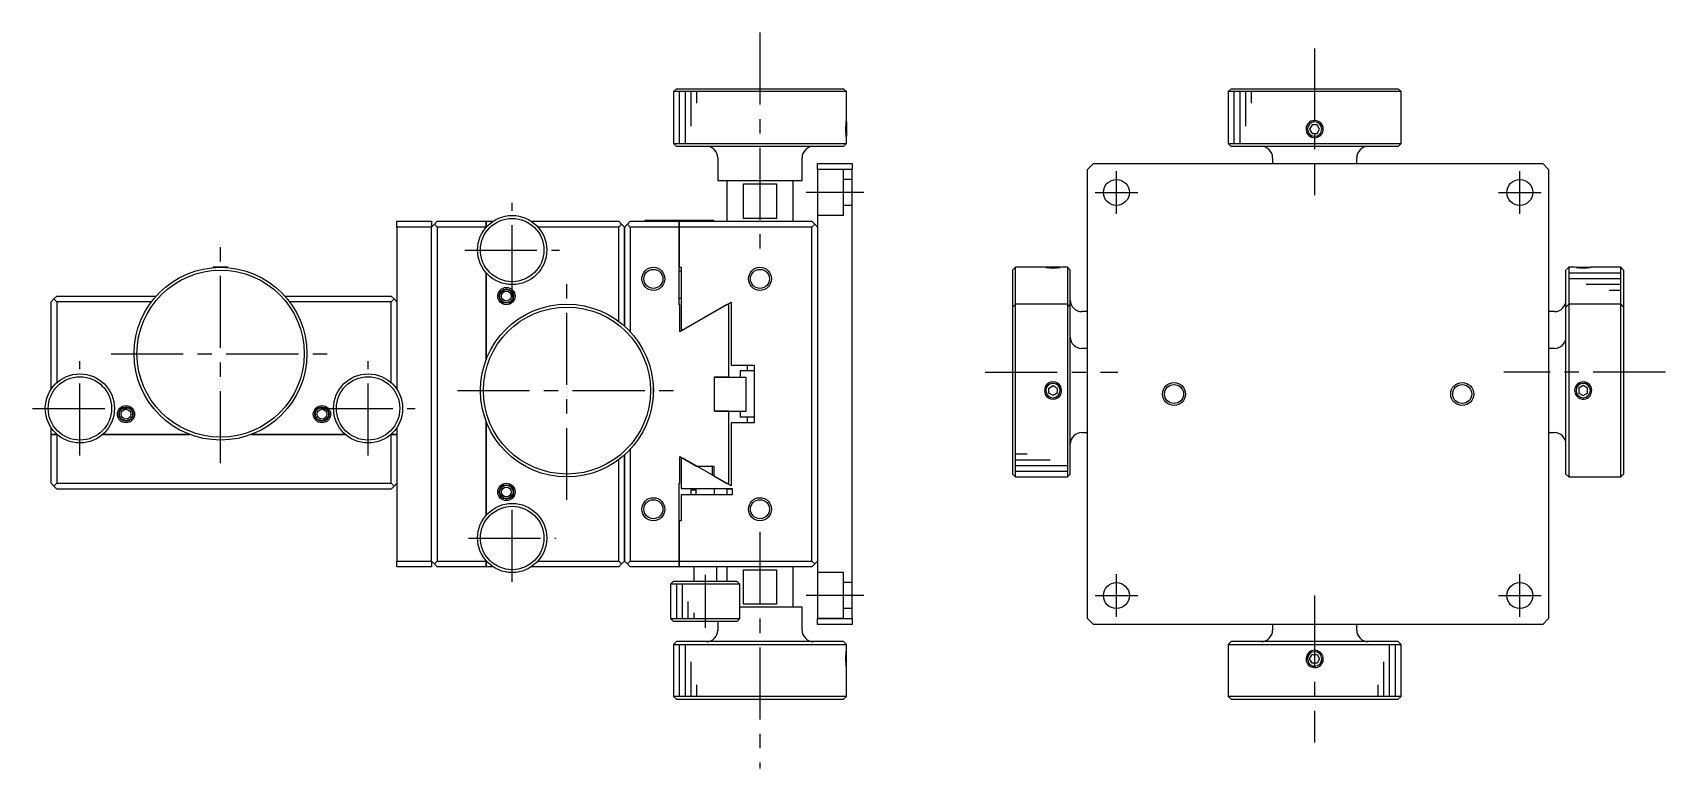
# Model space of a CAD drawing. Extents: x -223 to 406, y -20 to 447.
# Drawn here: x 122.5 to 405.8, y 165.9 to 293.7 of the extents above; entities that cross this region are included whole.
import ezdxf

# ---------------------------------------------------------------- set-up
doc = ezdxf.new("R2010")
doc.units = 0
doc.header["$LTSCALE"] = 10
doc.linetypes.add('CENTER', pattern=[2, 1.25, -0.25, 0.25, -0.25])
doc.linetypes.add('DASHED', pattern=[3.5, 2, -1.5])
doc.layers.get('0').update_dxf_attribs({"linetype": 'CONTINUOUS'})
doc.layers.add('CENTER', color=1, linetype='CENTER')

msp = doc.modelspace()

# ---------------------------------------------------------------- linework, layer by layer
at = {"color": 7, "linetype": 'CONTINUOUS'}
for p, q in [((234.245502, 283.902926), (233.745502, 283.402926)), ((263.745502, 283.402926), (233.745502, 283.402926)), ((233.745502, 283.402926), (233.745502, 274.402926)), ((234.245502, 283.902926), (263.245502, 283.902926)), ((263.745502, 283.402926), (263.245502, 283.902926)), ((263.745502, 278.212138), (263.745502, 283.402926)), ((330.491284, 283.902926), (329.991284, 283.402926)), ((344.991284, 283.402926), (329.991284, 283.402926)), ((329.991284, 283.402926), (329.991284, 274.402926)), ((330.491284, 283.902926), (344.991284, 283.902926)), ((344.991284, 283.902926), (359.491284, 283.902926)), ((359.991284, 283.402926), (344.991284, 283.402926)), ((359.991284, 283.402926), (359.491284, 283.902926)), ((359.991284, 274.402926), (359.991284, 283.402926)), ((263.775108, 278.152926), (263.745502, 278.212138)), ((263.775108, 278.152926), (263.775108, 276.902926)), ((344.558272, 277.652926), (344.125259, 276.902926)), ((345.424297, 277.652926), (344.558272, 277.652926)), ((345.85731, 276.902926), (345.424297, 277.652926)), ((263.745502, 275.593713), (263.775108, 275.652926)), ((263.745502, 274.402926), (263.745502, 275.402931)), ((263.775108, 276.902926), (263.775108, 275.789167)), ((263.775108, 275.789167), (263.775108, 275.652926)), ((344.125259, 276.902926), (344.558272, 276.152926)), ((344.558272, 276.152926), (345.424297, 276.152926)), ((345.424297, 276.152926), (345.85731, 276.902926)), ((233.745502, 274.402926), (263.745502, 274.402926)), ((233.745502, 274.402926), (234.245502, 273.902926)), ((263.245502, 273.902926), (234.245502, 273.902926)), ((263.245502, 273.902926), (263.745502, 274.402926)), ((329.991284, 274.402926), (359.991284, 274.402926)), ((329.991284, 274.402926), (330.491284, 273.902926)), ((359.491284, 273.902926), (330.491284, 273.902926)), ((359.491284, 273.902926), (359.991284, 274.402926)), ((241.445502, 271.902926), (241.445502, 267.902926)), ((256.045502, 267.902926), (256.045502, 271.902926)), ((258.745502, 269.902926), (258.745502, 270.902926)), ((258.745502, 270.902926), (264.745502, 270.902926)), ((264.745502, 269.902926), (258.745502, 269.902926)), ((258.745502, 269.902926), (258.745502, 191.902926)), ((264.745502, 270.902926), (264.745502, 269.902926)), ((264.745502, 191.902926), (264.745502, 269.902926)), ((306.591284, 270.902926), (305.591284, 269.902926)), ((305.591284, 191.902926), (305.591284, 269.902926)), ((306.591284, 270.902926), (384.591284, 270.902926)), ((337.691284, 271.902926), (337.691284, 270.902926)), ((352.291284, 270.902926), (352.291284, 271.902926)), ((385.591284, 269.902926), (384.591284, 270.902926)), ((385.591284, 269.902926), (385.591284, 191.902926)), ((256.045502, 267.902926), (241.445502, 267.902926)), ((242.995502, 267.902926), (242.995502, 260.902926)), ((245.906047, 267.402926), (251.584956, 267.402926)), ((245.906047, 261.402926), (245.906047, 267.402926)), ((251.584956, 267.402926), (251.584956, 261.402926)), ((254.495502, 260.902926), (254.495502, 267.902926)), ((185.745502, 260.902926), (191.745502, 260.902926)), ((185.745502, 259.902926), (185.745502, 260.902926)), ((191.745502, 260.902926), (191.745502, 259.902926)), ((192.245502, 260.402926), (192.745502, 260.902926)), ((192.745502, 260.902926), (201.245502, 260.902926)), ((201.245502, 260.902926), (201.245502, 259.902926)), ((201.245502, 259.902926), (201.245502, 260.902926)), ((201.245502, 260.902926), (202.428877, 260.902926)), ((209.062126, 260.902926), (224.245502, 260.902926)), ((224.245502, 260.902926), (224.745502, 260.402926)), ((225.745502, 260.402926), (226.245502, 260.902926)), ((226.245502, 260.902926), (234.745502, 260.902926)), ((228.745502, 261.052926), (228.745502, 260.902926)), ((234.745502, 261.052926), (228.745502, 261.052926)), ((240.745502, 261.052926), (234.745502, 261.052926)), ((234.745502, 260.902926), (234.745502, 261.052926)), ((234.745502, 260.902926), (234.745502, 261.052926)), ((234.745502, 260.902926), (234.745502, 259.902926)), ((234.745502, 259.902926), (234.745502, 260.902926)), ((234.745502, 260.902926), (257.745502, 260.902926)), ((240.745502, 260.902926), (240.745502, 261.052926)), ((251.584956, 261.402926), (245.906047, 261.402926)), ((257.745502, 260.902926), (258.245502, 260.402926)), ((191.745502, 259.902926), (185.745502, 259.902926)), ((185.745502, 259.902926), (185.745502, 231.71955)), ((191.745502, 259.902926), (192.245502, 260.402926)), ((191.745502, 201.902926), (191.745502, 259.902926)), ((192.745502, 259.902926), (192.245502, 260.402926)), ((192.745502, 259.902926), (192.745502, 201.902926)), ((201.245502, 259.902926), (192.745502, 259.902926)), ((201.245502, 259.871553), (201.245502, 259.902926)), ((201.273366, 259.902926), (201.245502, 259.902926)), ((201.245502, 259.902926), (201.245502, 259.871553)), ((224.245502, 259.902926), (210.217638, 259.902926)), ((224.745502, 260.402926), (224.245502, 259.902926)), ((224.245502, 243.502926), (224.245502, 259.902926)), ((225.245502, 259.902926), (224.745502, 260.402926)), ((225.745502, 260.402926), (225.245502, 259.902926)), ((225.245502, 259.902926), (225.245502, 242.683265)), ((225.245502, 242.683265), (225.245502, 259.902926)), ((226.245502, 259.902926), (225.745502, 260.402926)), ((226.245502, 259.902926), (226.245502, 241.700965)), ((234.745502, 259.902926), (226.245502, 259.902926)), ((234.745502, 252.902926), (234.745502, 259.902926)), ((234.745502, 259.902926), (234.745502, 252.902926)), ((257.745502, 259.902926), (234.745502, 259.902926)), ((258.245502, 260.402926), (257.745502, 259.902926)), ((257.745502, 201.902926), (257.745502, 259.902926)), ((258.245502, 260.402926), (258.745502, 259.902926)), ((155.145502, 252.932532), (153.895502, 252.932532)), ((156.395502, 252.932532), (155.145502, 252.932532)), ((234.745502, 246.402926), (234.745502, 252.902926)), ((234.745502, 252.902926), (235.045502, 252.902926)), ((235.045502, 252.252926), (234.745502, 252.252926)), ((235.045502, 252.902926), (235.045502, 242.102926)), ((293.091284, 252.902926), (292.591284, 252.402926)), ((292.591284, 252.402926), (292.591284, 246.002926)), ((293.091284, 246.502926), (293.091284, 252.902926)), ((298.091289, 252.902926), (293.091284, 252.902926)), ((298.341284, 252.932532), (298.282072, 252.902926)), ((298.477526, 252.932532), (298.341284, 252.932532)), ((300.841284, 252.932532), (298.477526, 252.932532)), ((300.900497, 252.902926), (300.841284, 252.932532)), ((302.091284, 252.902926), (301.091279, 252.902926)), ((302.091284, 252.902926), (302.091284, 246.502926)), ((302.591284, 252.402926), (302.091284, 252.902926)), ((302.591284, 246.002926), (302.591284, 252.402926)), ((389.091284, 252.902926), (388.591284, 252.402926)), ((388.591284, 246.002926), (388.591284, 252.402926)), ((389.091284, 252.902926), (389.091284, 246.502926)), ((390.091289, 252.902926), (389.091284, 252.902926)), ((390.341284, 252.932532), (390.282072, 252.902926)), ((390.341284, 252.932532), (392.841284, 252.932532)), ((392.900497, 252.902926), (392.841284, 252.932532)), ((398.091284, 252.902926), (392.900497, 252.902926)), ((398.091284, 246.502926), (398.091284, 252.902926)), ((398.591284, 252.402926), (398.091284, 252.902926)), ((398.591284, 252.402926), (398.591284, 246.002926)), ((201.245502, 236.88809), (201.245502, 251.934299)), ((201.245502, 251.934299), (201.245502, 236.88809)), ((125.745502, 246.902926), (126.245502, 247.402926)), ((125.745502, 231.71955), (125.745502, 246.902926)), ((126.745502, 247.902926), (126.245502, 247.402926)), ((126.245502, 247.402926), (126.745502, 246.902926)), ((126.745502, 247.902926), (143.965162, 247.902926)), ((126.745502, 246.902926), (126.745502, 232.875062)), ((143.145502, 246.902926), (126.745502, 246.902926)), ((166.325842, 247.902926), (184.745502, 247.902926)), ((184.745502, 246.902926), (167.145502, 246.902926)), ((184.745502, 247.902926), (185.245502, 247.402926)), ((184.745502, 246.902926), (185.245502, 247.402926)), ((184.745502, 232.875062), (184.745502, 246.902926)), ((185.245502, 247.402926), (185.745502, 246.902926)), ((234.745502, 247.552926), (235.045502, 247.552926)), ((235.493836, 242.102926), (243.745502, 246.867027)), ((243.745502, 246.867027), (243.745502, 235.902926)), ((293.091284, 246.502926), (292.591284, 246.002926)), ((293.091284, 222.902926), (293.091284, 246.502926)), ((293.091284, 231.502926), (293.091284, 246.502926)), ((302.091284, 246.502926), (293.091284, 246.502926)), ((302.091284, 246.502926), (302.091284, 235.002926)), ((302.091284, 246.502926), (302.091284, 216.502926)), ((302.591284, 246.002926), (302.091284, 246.502926)), ((389.091284, 246.502926), (388.591284, 246.002926)), ((389.091284, 246.502926), (389.091284, 235.002926)), ((389.091284, 246.502926), (389.091284, 216.502926)), ((398.091284, 246.502926), (389.091284, 246.502926)), ((398.091284, 222.902926), (398.091284, 246.502926)), ((398.091284, 231.502926), (398.091284, 246.502926)), ((398.591284, 246.002926), (398.091284, 246.502926)), ((234.845502, 246.402926), (234.745502, 246.402926)), ((234.845502, 241.726432), (234.845502, 246.402926)), ((242.945426, 246.402926), (234.845502, 241.726432)), ((243.345502, 246.402926), (242.945426, 246.402926)), ((243.345502, 233.902926), (243.345502, 246.402926)), ((292.591284, 246.002926), (292.591284, 231.502926)), ((302.591284, 217.002926), (302.591284, 246.002926)), ((305.591284, 245.202926), (304.591284, 245.202926)), ((386.591284, 245.202926), (385.591284, 245.202926)), ((388.591284, 217.002926), (388.591284, 246.002926)), ((398.591284, 246.002926), (398.591284, 231.502926)), ((235.045502, 242.102926), (235.493836, 242.102926)), ((305.591284, 238.802926), (304.591284, 238.802926)), ((386.591284, 238.802926), (385.591284, 238.802926)), ((243.745502, 235.902926), (247.745502, 235.902926)), ((246.495502, 235.902926), (246.495502, 234.902926)), ((247.745502, 235.902926), (247.745502, 225.902926)), ((230.275108, 231.502926), (230.275108, 232.752926)), ((240.845502, 233.902926), (243.345502, 233.902926)), ((240.845502, 227.902926), (240.845502, 233.902926)), ((240.845502, 233.852926), (246.345502, 233.852926)), ((247.745502, 234.902926), (245.320502, 234.902926)), ((245.320502, 234.902926), (245.320502, 233.852926)), ((246.345502, 227.952926), (246.345502, 233.852926)), ((298.841284, 231.935938), (299.591284, 232.368951)), ((299.591284, 232.368951), (300.341284, 231.935938)), ((391.591284, 232.368951), (390.841284, 231.935938)), ((392.341284, 231.935938), (391.591284, 232.368951)), ((230.275108, 230.252926), (230.275108, 231.502926)), ((292.591284, 231.502926), (292.591284, 217.002926)), ((293.091284, 216.502926), (293.091284, 231.502926)), ((298.841284, 231.069913), (298.841284, 231.935938)), ((299.591284, 230.6369), (298.841284, 231.069913)), ((300.341284, 231.069913), (299.591284, 230.6369)), ((300.341284, 231.935938), (300.341284, 231.069913)), ((390.841284, 231.935938), (390.841284, 231.069913)), ((390.841284, 231.069913), (391.591284, 230.6369)), ((391.591284, 230.6369), (392.341284, 231.069913)), ((392.341284, 231.069913), (392.341284, 231.935938)), ((398.091284, 216.502926), (398.091284, 231.502926)), ((398.591284, 231.502926), (398.591284, 217.002926)), ((240.845502, 227.952926), (246.345502, 227.952926)), ((243.345502, 227.902926), (240.845502, 227.902926)), ((243.345502, 215.402926), (243.345502, 227.902926)), ((245.320502, 227.952926), (245.320502, 226.902926)), ((247.745502, 226.902926), (245.320502, 226.902926)), ((246.495502, 226.902926), (246.495502, 225.902926)), ((302.091284, 228.002926), (302.091284, 222.902926)), ((389.091284, 228.002926), (389.091284, 222.902926)), ((125.745502, 223.902926), (125.745502, 225.086301)), ((125.745502, 215.402926), (125.745502, 223.902926)), ((125.745502, 223.902926), (126.745502, 223.902926)), ((126.745502, 223.902926), (125.745502, 223.902926)), ((126.745502, 223.93079), (126.745502, 223.902926)), ((126.745502, 223.902926), (126.745502, 215.402926)), ((126.776875, 223.902926), (126.745502, 223.902926)), ((126.745502, 223.902926), (126.776875, 223.902926)), ((149.760337, 223.902926), (134.714129, 223.902926)), ((134.714129, 223.902926), (149.760337, 223.902926)), ((176.776875, 223.902926), (160.530666, 223.902926)), ((160.530666, 223.902926), (176.776875, 223.902926)), ((184.745502, 223.902926), (184.714129, 223.902926)), ((184.714129, 223.902926), (184.745502, 223.902926)), ((184.745502, 223.902926), (184.745502, 223.93079)), ((184.745502, 215.402926), (184.745502, 223.902926)), ((184.745502, 223.902926), (185.745502, 223.902926)), ((185.745502, 223.902926), (184.745502, 223.902926)), ((185.745502, 225.086301), (185.745502, 201.902926)), ((201.245502, 209.871553), (201.245502, 226.117761)), ((201.245502, 226.117761), (201.245502, 209.871553)), ((247.745502, 225.902926), (243.745502, 225.902926)), ((243.745502, 225.902926), (243.745502, 214.938824)), ((304.591284, 224.202926), (305.591284, 224.202926)), ((385.591284, 224.202926), (386.591284, 224.202926)), ((226.245502, 221.304887), (226.245502, 201.902926)), ((224.245502, 201.902926), (224.245502, 219.502926)), ((225.245502, 220.322586), (225.245502, 201.902926)), ((225.245502, 201.902926), (225.245502, 220.322586)), ((234.845502, 220.079419), (237.749274, 218.402926)), ((234.845502, 215.402926), (234.845502, 220.079419)), ((235.045502, 219.702926), (235.045502, 214.502926)), ((235.493836, 219.702926), (235.045502, 219.702926)), ((243.745502, 214.938824), (235.493836, 219.702926)), ((237.749274, 218.402926), (240.745502, 218.402926)), ((238.095502, 218.402926), (237.995502, 218.302926)), ((240.495502, 218.302926), (237.995502, 218.302926)), ((237.995502, 218.302926), (237.995502, 218.258588)), ((240.495502, 218.302926), (240.395502, 218.402926)), ((240.495502, 216.815212), (240.495502, 218.302926)), ((240.745502, 218.402926), (240.745502, 216.673053)), ((126.245502, 214.902926), (125.745502, 215.402926)), ((126.745502, 215.402926), (126.245502, 214.902926)), ((126.745502, 215.402926), (184.745502, 215.402926)), ((185.245502, 214.902926), (184.745502, 215.402926)), ((185.745502, 215.402926), (185.245502, 214.902926)), ((234.745502, 215.402926), (234.845502, 215.402926)), ((234.745502, 208.902926), (234.745502, 215.402926)), ((240.745502, 216.673053), (242.945426, 215.402926)), ((242.945426, 215.402926), (243.345502, 215.402926)), ((292.591284, 217.002926), (293.091284, 216.502926)), ((293.091284, 216.502926), (302.091284, 216.502926)), ((302.091284, 216.502926), (302.591284, 217.002926)), ((388.591284, 217.002926), (389.091284, 216.502926)), ((389.091284, 216.502926), (398.091284, 216.502926)), ((398.091284, 216.502926), (398.591284, 217.002926)), ((126.745502, 214.402926), (126.245502, 214.902926)), ((184.745502, 214.402926), (126.745502, 214.402926)), ((184.745502, 214.402926), (185.245502, 214.902926)), ((235.045502, 214.502926), (243.945502, 214.502926)), ((243.945502, 213.402926), (235.045502, 213.402926)), ((235.045502, 213.402926), (235.045502, 208.902926)), ((236.995502, 214.452926), (236.745502, 214.202926)), ((237.645502, 214.202926), (236.745502, 214.202926)), ((236.745502, 214.202926), (236.745502, 213.402945)), ((237.045502, 214.502926), (236.995502, 214.452926)), ((237.645502, 214.502926), (237.645502, 213.402926)), ((240.845502, 213.402926), (240.845502, 214.502926)), ((243.945502, 214.402926), (242.995502, 214.402926)), ((242.995502, 214.402926), (242.995502, 213.402926)), ((243.945502, 214.502926), (243.945502, 213.402926)), ((234.745502, 201.902926), (234.745502, 208.902926)), ((234.745502, 208.902926), (234.745502, 201.902926)), ((235.045502, 208.902926), (234.745502, 208.902926)), ((185.745502, 201.902926), (191.745502, 201.902926)), ((185.745502, 200.902926), (185.745502, 201.902926)), ((191.745502, 201.902926), (191.745502, 200.902926)), ((191.745502, 201.902926), (192.245502, 201.402926)), ((192.245502, 201.402926), (192.745502, 201.902926)), ((192.745502, 200.902926), (192.245502, 201.402926)), ((192.745502, 201.902926), (201.245502, 201.902926)), ((201.245502, 201.902926), (201.245502, 201.934299)), ((201.245502, 201.934299), (201.245502, 201.902926)), ((201.245502, 201.902926), (201.245502, 200.902926)), ((201.245502, 201.902926), (201.273366, 201.902926)), ((201.245502, 200.902926), (201.245502, 201.902926)), ((210.217638, 201.902926), (224.245502, 201.902926)), ((224.245502, 201.902926), (224.745502, 201.402926)), ((224.745502, 201.402926), (224.245502, 200.902926)), ((225.245502, 201.902926), (224.745502, 201.402926)), ((225.245502, 201.902926), (225.745502, 201.402926)), ((225.745502, 201.402926), (226.245502, 201.902926)), ((226.245502, 200.902926), (225.745502, 201.402926)), ((226.245502, 201.902926), (234.745502, 201.902926)), ((234.745502, 201.902926), (234.745502, 200.902926)), ((234.745502, 201.902926), (257.745502, 201.902926)), ((234.745502, 200.902926), (234.745502, 201.902926)), ((257.745502, 201.902926), (258.245502, 201.402926)), ((258.245502, 201.402926), (257.745502, 200.902926)), ((258.745502, 201.902926), (258.245502, 201.402926)), ((191.745502, 200.902926), (185.745502, 200.902926)), ((201.245502, 200.902926), (192.745502, 200.902926)), ((202.428877, 200.902926), (201.245502, 200.902926)), ((224.245502, 200.902926), (209.062126, 200.902926)), ((234.745502, 200.902926), (226.245502, 200.902926)), ((233.745502, 198.402926), (233.245502, 197.902926)), ((233.745502, 198.402926), (244.745502, 198.402926)), ((257.745502, 200.902926), (234.745502, 200.902926)), ((237.245502, 200.902906), (237.245502, 198.402926)), ((241.245502, 198.402926), (241.245502, 200.902906)), ((242.995502, 200.902926), (242.995502, 198.402926)), ((245.245502, 197.902926), (244.745502, 198.402926)), ((245.906047, 194.402926), (245.906047, 200.402926)), ((245.906047, 200.402926), (251.584956, 200.402926)), ((251.584956, 200.402926), (251.584956, 194.402926)), ((254.495502, 193.902926), (254.495502, 200.902926)), ((245.245502, 197.902926), (233.245502, 197.902926)), ((233.245502, 197.902926), (233.245502, 191.902926)), ((245.245502, 191.902926), (245.245502, 197.902926)), ((256.045502, 193.902926), (245.245502, 193.902926)), ((251.584956, 194.402926), (245.906047, 194.402926)), ((256.045502, 189.902926), (256.045502, 193.902926)), ((233.245502, 191.902926), (233.245851, 191.902926)), ((233.245502, 191.902926), (233.745502, 191.402926)), ((233.245851, 191.902926), (245.245502, 191.902926)), ((233.745822, 191.402926), (233.745502, 191.402926)), ((244.745502, 191.402926), (233.745822, 191.402926)), ((241.445502, 191.402926), (241.445502, 189.902926)), ((244.745502, 191.402926), (245.245502, 191.902926)), ((258.745502, 191.902926), (264.745502, 191.902926)), ((258.745502, 190.902926), (258.745502, 191.902926)), ((264.745502, 190.902926), (258.745502, 190.902926)), ((264.745502, 191.902926), (264.745502, 190.902926)), ((305.591284, 191.902926), (306.591284, 190.902926)), ((384.591284, 190.902926), (306.591284, 190.902926)), ((337.691284, 190.902926), (337.691284, 189.902926)), ((352.291284, 189.902926), (352.291284, 190.902926)), ((384.591284, 190.902926), (385.591284, 191.902926)), ((234.245502, 187.902926), (233.745502, 187.402926)), ((233.745502, 187.402926), (263.745502, 187.402926)), ((233.745502, 187.402926), (233.745502, 178.402926)), ((263.245502, 187.902926), (234.245502, 187.902926)), ((263.745502, 187.402926), (263.245502, 187.902926)), ((263.745502, 186.212138), (263.745502, 187.402926)), ((330.491284, 187.902926), (329.991284, 187.402926)), ((329.991284, 187.402926), (359.991284, 187.402926)), ((329.991284, 187.402926), (329.991284, 178.402926)), ((359.491284, 187.902926), (330.491284, 187.902926)), ((359.991284, 187.402926), (359.491284, 187.902926)), ((359.991284, 178.402926), (359.991284, 187.402926)), ((263.775108, 186.152926), (263.745502, 186.212138)), ((263.775108, 184.902926), (263.775108, 186.152926)), ((263.775108, 183.652926), (263.775108, 184.902926)), ((344.125259, 184.902926), (344.558272, 185.652926)), ((344.558272, 184.152926), (344.125259, 184.902926)), ((344.558272, 185.652926), (345.424297, 185.652926)), ((345.424297, 184.152926), (344.558272, 184.152926)), ((345.424297, 185.652926), (345.85731, 184.902926)), ((345.85731, 184.902926), (345.424297, 184.152926)), ((263.745502, 183.593713), (263.775108, 183.652926)), ((263.745502, 178.402926), (263.745502, 183.402931)), ((263.745502, 178.402926), (233.745502, 178.402926)), ((233.745502, 178.402926), (234.245502, 177.902926)), ((234.245502, 177.902926), (263.245502, 177.902926)), ((263.245502, 177.902926), (263.745502, 178.402926)), ((344.991284, 178.402926), (329.991284, 178.402926)), ((329.991284, 178.402926), (330.491284, 177.902926)), ((330.491284, 177.902926), (344.991284, 177.902926)), ((359.991284, 178.402926), (344.991284, 178.402926)), ((344.991284, 177.902926), (359.491284, 177.902926)), ((359.491284, 177.902926), (359.991284, 178.402926))]:
    msp.add_line(p, q, dxfattribs=at)
at = {"color": 3, "linetype": 'CONTINUOUS'}
for p, q in [((234.745502, 283.402926), (234.745502, 274.402926)), ((235.745502, 283.402926), (235.745502, 274.402926)), ((236.745502, 283.402926), (236.745502, 277.402926)), ((237.745502, 283.402926), (237.745502, 281.402926)), ((330.991284, 283.402926), (330.991284, 274.402926)), ((331.991284, 283.402926), (331.991284, 274.402926)), ((332.991284, 283.402926), (332.991284, 277.402926)), ((333.991284, 283.402926), (333.991284, 281.402926)), ((263.670314, 276.902926), (263.722891, 278.156789)), ((263.722891, 278.156789), (263.745502, 278.402921)), ((344.975684, 278.402844), (344.339776, 278.25405)), ((346.478888, 277.095373), (346.228781, 277.750629)), ((263.715179, 275.744812), (263.670314, 276.902926)), ((263.722869, 275.649325), (263.715179, 275.744812)), ((263.745502, 275.402931), (263.722869, 275.649325)), ((346.491284, 276.902926), (346.478888, 277.095373)), ((298.337406, 252.880316), (298.091289, 252.902926)), ((301.091279, 252.902926), (300.843018, 252.880137)), ((390.339542, 252.880137), (390.091289, 252.902926)), ((393.091279, 252.902926), (392.845141, 252.880314)), ((398.091284, 251.902926), (389.091284, 251.902926)), ((398.091284, 250.902926), (389.091284, 250.902926)), ((398.091284, 249.902926), (392.091284, 249.902926)), ((398.091284, 248.902926), (396.091284, 248.902926)), ((298.239284, 232.152614), (298.09134, 231.515871)), ((298.09134, 231.515871), (298.251341, 230.828722)), ((300.933495, 230.833246), (301.081061, 231.328096)), ((301.091284, 231.502926), (300.953298, 232.131351)), ((301.081061, 231.328096), (301.091284, 231.502926)), ((392.933495, 230.833246), (393.091284, 231.502926)), ((393.091284, 231.502926), (392.953298, 232.131351)), ((293.091284, 220.502926), (295.091284, 220.502926)), ((293.091284, 219.502926), (299.091284, 219.502926)), ((293.091284, 218.502926), (302.091284, 218.502926)), ((293.091284, 217.502926), (302.091284, 217.502926)), ((234.245502, 197.902926), (234.245502, 191.902926)), ((235.245502, 197.902926), (235.245502, 191.902926)), ((236.245502, 194.902926), (236.245502, 191.902926)), ((237.245502, 192.902926), (237.245502, 191.902926)), ((234.745502, 187.402926), (234.745502, 178.402926)), ((235.745502, 187.402926), (235.745502, 178.402926)), ((357.991284, 178.402926), (357.991284, 187.402926)), ((358.991284, 178.402926), (358.991284, 187.402926)), ((236.745502, 184.402926), (236.745502, 178.402926)), ((263.670314, 184.902926), (263.722885, 186.156723)), ((263.715054, 183.746433), (263.670314, 184.902926)), ((263.722885, 186.156723), (263.745502, 186.402921)), ((346.243356, 184.0769), (346.481061, 184.728099)), ((346.481061, 184.728099), (346.491284, 184.902926)), ((356.991284, 178.402926), (356.991284, 184.402926)), ((263.72288, 183.649188), (263.715054, 183.746433)), ((263.745502, 183.402931), (263.72288, 183.649188)), ((344.364641, 183.540091), (344.969138, 183.403089)), ((237.745502, 180.402926), (237.745502, 178.402926)), ((355.991284, 178.402926), (355.991284, 180.402926))]:
    msp.add_line(p, q, dxfattribs=at)
at = {"color": 3, "linetype": 'DASHED'}
for p, q in [((263.245502, 269.902926), (258.745502, 269.902926)), ((263.245502, 261.902926), (263.245502, 269.902926)), ((264.745502, 268.152926), (263.245502, 268.152926)), ((266.745502, 265.902926), (256.745502, 265.902926)), ((264.745502, 263.652926), (263.245502, 263.652926)), ((263.245502, 261.902926), (258.745502, 261.902926)), ((263.245502, 199.902926), (258.745502, 199.902926)), ((263.245502, 191.902926), (263.245502, 199.902926)), ((266.745502, 195.902926), (256.745502, 195.902926)), ((264.745502, 198.152926), (263.245502, 198.152926)), ((264.745502, 193.652926), (263.245502, 193.652926)), ((263.245502, 191.902926), (258.745502, 191.902926))]:
    msp.add_line(p, q, dxfattribs=at)
at = {"color": 7, "linetype": 'CONTINUOUS'}
for centre, radius in [((310.591284, 265.902926), 2.25), ((380.591284, 265.902926), 2.25), ((205.745502, 255.902926), 6), ((205.745502, 255.902926), 5.5), ((155.145502, 237.902926), 15), ((155.145502, 237.902926), 14.5), ((230.245502, 250.902926), 1.65), ((248.745502, 250.902926), 1.65), ((215.245502, 231.502926), 15), ((204.745502, 247.902926), 1.25), ((204.745502, 247.902926), 1.2), ((204.745502, 247.902926), 1.15), ((204.745502, 247.902926), 0.85), ((215.245502, 231.502926), 14.5), ((130.745502, 228.402926), 6), ((130.745502, 228.402926), 5.5), ((180.745502, 228.402926), 6), ((180.745502, 228.402926), 5.5), ((320.591284, 230.902926), 1.65), ((370.591284, 230.902926), 1.65), ((138.745502, 227.402926), 1.25), ((138.745502, 227.402926), 1.2), ((138.745502, 227.402926), 1.15), ((138.745502, 227.402926), 0.85), ((172.745502, 227.402926), 1.25), ((172.745502, 227.402926), 1.2), ((172.745502, 227.402926), 1.15), ((172.745502, 227.402926), 0.85), ((204.745502, 213.902926), 1.25), ((204.745502, 213.902926), 1.2), ((204.745502, 213.902926), 1.15), ((204.745502, 213.902926), 0.85), ((230.245502, 210.902926), 1.65), ((248.745502, 210.902926), 1.65), ((205.745502, 205.902926), 6), ((205.745502, 205.902926), 5.5), ((310.591284, 195.902926), 2.25), ((380.591284, 195.902926), 2.25)]:
    msp.add_circle(centre, radius, dxfattribs=at)
at = {"color": 3, "linetype": 'CONTINUOUS'}
for centre, radius in [((230.245502, 250.902926), 2), ((248.745502, 250.902926), 2), ((204.745502, 247.902926), 1.5), ((320.591284, 230.902926), 2), ((370.591284, 230.902926), 2), ((138.745502, 227.402926), 1.5), ((172.745502, 227.402926), 1.5), ((204.745502, 213.902926), 1.5), ((230.245502, 210.902926), 2), ((248.745502, 210.902926), 2)]:
    msp.add_circle(centre, radius, dxfattribs=at)
for centre, radius, start, end in [((344.991319, 276.902981), 1.499965, 115.745346, 359.997874), ((344.991284, 276.902926), 1.25, 90, 180), ((344.991141, 276.90265), 1.500274, 34.417315, 90.590326), ((344.991284, 276.902926), 1.25, 270, 90), ((344.991284, 276.902926), 1.25, 180, 185.604311), ((344.991284, 276.902926), 1.25, 185.604311, 270), ((299.591281, 267.807227), 14.979481, 265.19837, 274.793422), ((391.591288, 267.807216), 14.97947, 265.206539, 274.801549), ((299.591283, 231.502748), 1.500076, 24.774468, 154.327777), ((299.591284, 231.502926), 1.25, 0, 174.124351), ((391.591338, 231.502925), 1.499952, 24.769204, 333.482786), ((391.591284, 231.502926), 1.25, 0, 180), ((299.591284, 231.502992), 1.50003, 206.711916, 333.48139), ((299.591284, 231.502926), 1.25, 174.124351, 180), ((299.591284, 231.502926), 1.25, 180, 0), ((391.591284, 231.502926), 1.25, 180, 0), ((344.991319, 184.902872), 1.499966, 0.002046, 245.304576), ((344.991284, 184.902926), 1.25, 174.395689, 180), ((344.991284, 184.902926), 1.25, 180, 270), ((344.991284, 184.902926), 1.25, 90, 174.395689), ((344.991284, 184.902926), 1.25, 270, 90), ((344.990746, 184.903943), 1.501009, 269.175147, 326.564972)]:
    msp.add_arc(centre, radius, start, end, dxfattribs=at)
at = {"color": 7, "linetype": 'CONTINUOUS'}
for centre, radius, start, end in [((344.991284, 276.902926), 1.25, 106.950905, 180), ((344.991284, 276.902926), 1.25, 95.875649, 106.950905), ((344.991284, 276.902926), 1.25, 90, 95.875649), ((344.991284, 276.902926), 1.25, 270, 90), ((344.991284, 276.902926), 1.5, 7.371269, 34.185179), ((344.991284, 276.902926), 1.25, 180, 270), ((344.991284, 276.902926), 1.5, 3.058593, 7.371269), ((344.991284, 276.902926), 1.5, 0, 3.058593), ((344.991284, 276.902926), 1.5, 356.97063, 0), ((239.445502, 271.902926), 2, 0, 90), ((258.045502, 271.902926), 2, 90, 180), ((335.691284, 271.902926), 2, 0, 90), ((354.291284, 271.902926), 2, 90, 180), ((304.591284, 247.202926), 2, 180, 270), ((386.591284, 247.202926), 2, 270, 0), ((304.591284, 240.802926), 2, 180, 270), ((386.591284, 240.802926), 2, 270, 0), ((299.591284, 231.502926), 1.5, 26.830874, 153.164303), ((299.591284, 231.502926), 1.25, 0, 163.049095), ((391.591284, 231.502926), 1.25, 16.950905, 180), ((299.591284, 231.502926), 1.5, 206.841073, 333.163553), ((299.591284, 231.502926), 1.25, 174.124351, 180), ((299.591284, 231.502926), 1.25, 180, 0), ((299.591284, 231.502926), 1.25, 163.049095, 174.124351), ((391.591284, 231.502926), 1.25, 180, 0), ((391.591284, 231.502926), 1.25, 5.875649, 16.950905), ((391.591284, 231.502926), 1.25, 0, 5.875649), ((304.591284, 222.202926), 2, 90, 180), ((386.591284, 222.202926), 2, 0, 90), ((239.445502, 189.902926), 2, 270, 0), ((258.045502, 189.902926), 2, 180, 270), ((335.691284, 189.902926), 2, 270, 0), ((354.291284, 189.902926), 2, 180, 270), ((344.991284, 184.902926), 1.25, 90, 180), ((344.991284, 184.902926), 1.25, 180, 253.049095), ((344.991284, 184.902926), 1.25, 270, 90), ((344.991284, 184.902926), 1.5, 326.914433, 351.613854), ((344.991284, 184.902926), 1.5, 351.613854, 356.941259), ((344.991284, 184.902926), 1.5, 356.941259, 0), ((344.991284, 184.902926), 1.5, 0, 3.029296), ((344.991284, 184.902926), 1.25, 253.049095, 264.124351), ((344.991284, 184.902926), 1.25, 264.124351, 270)]:
    msp.add_arc(centre, radius, start, end, dxfattribs=at)
at = {"layer": 'CENTER', "color": 1, "linetype": 'CENTER'}
for p, q in [((248.745502, 293.652926), (248.745502, 255.902926)), ((344.991284, 290.902926), (344.991284, 265.402926)), ((310.591284, 262.202926), (310.591284, 269.602926)), ((380.591284, 262.202926), (380.591284, 269.602926)), ((205.745502, 247.702926), (205.745502, 264.102926)), ((306.891284, 265.902926), (314.291284, 265.902926)), ((376.891284, 265.902926), (384.291284, 265.902926)), ((155.145502, 218.902926), (155.145502, 256.902926)), ((197.545502, 255.902926), (213.945502, 255.902926)), ((215.245502, 212.502926), (215.245502, 250.502926)), ((130.745502, 220.202926), (130.745502, 236.602926)), ((136.145502, 237.902926), (174.145502, 237.902926)), ((180.745502, 220.202926), (180.745502, 236.602926)), ((287.841284, 234.702926), (310.841284, 234.702926)), ((405.841284, 234.702926), (377.841284, 234.702926)), ((196.245502, 231.502926), (234.245502, 231.502926)), ((122.545502, 228.402926), (138.945502, 228.402926)), ((172.545502, 228.402926), (188.945502, 228.402926)), ((205.745502, 198.302926), (205.745502, 213.502926)), ((248.745502, 206.902926), (248.745502, 165.902926)), ((198.145502, 205.902926), (213.345502, 205.902926)), ((239.245502, 199.502926), (239.245502, 190.302926)), ((310.591284, 192.202926), (310.591284, 199.602926)), ((380.591284, 192.202926), (380.591284, 199.602926)), ((306.891284, 195.902926), (314.291284, 195.902926)), ((344.991284, 195.902926), (344.991284, 170.402926)), ((376.891284, 195.902926), (384.291284, 195.902926))]:
    msp.add_line(p, q, dxfattribs=at)

doc.saveas('drawing.dxf')
